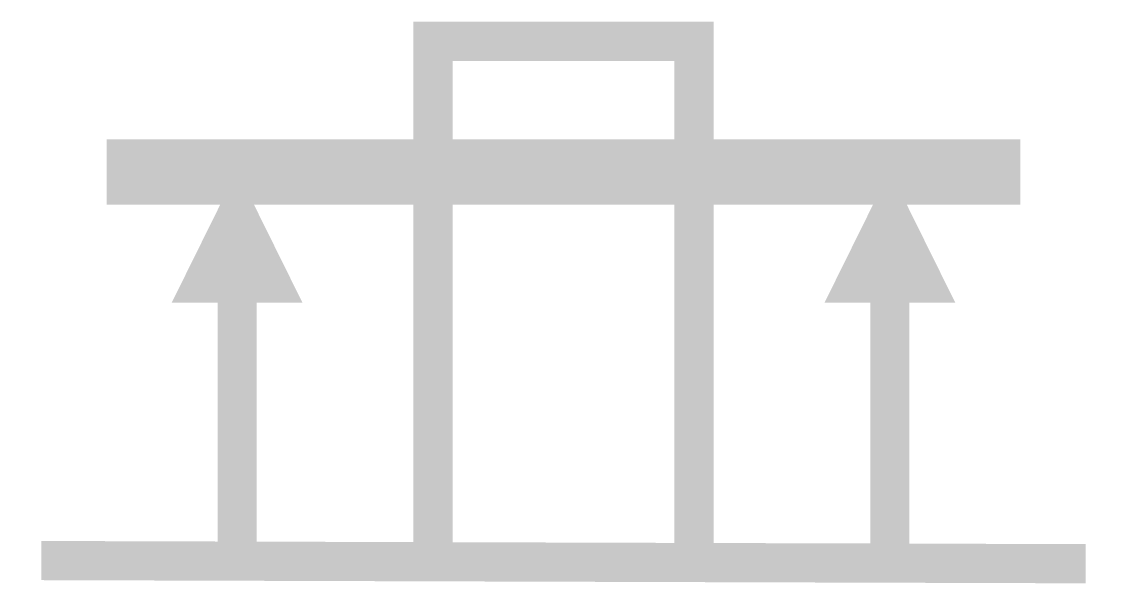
# Model space of a CAD drawing. Extents: x -0.15 to 8.15, y -0.02 to 4.28.
import ezdxf

# ---------------------------------------------------------------- set-up
doc = ezdxf.new("R2010")
doc.units = 0
doc.header["$MEASUREMENT"] = 0
doc.layers.get('0').update_dxf_attribs({"linetype": 'CONTINUOUS'})

msp = doc.modelspace()

# ---------------------------------------------------------------- linework, layer by layer
for points, const_width in [([(2.997, 0.1268), (2.997, 4.1268), (4.997, 4.1268), (4.997, 0.1268)], 0.3), ([(0.497, 3.1268), (7.497, 3.1268)], 0.5), ([(1.497, 2.1268), (1.497, 0.1268)], 0.3), ([(6.497, 2.1268), (6.497, 0.1268)], 0.3), ([(-0.003, 0.151), (7.997, 0.1268)], 0.3)]:
    msp.add_lwpolyline(points, dxfattribs=dict(const_width=const_width))
for points in [[(1.497, 3.1268, 0.01, 1, 0), (1.497, 2.1268, 1, 1, 0)], [(6.497, 3.1268, 0.01, 1, 0), (6.497, 2.1268, 1, 1, 0)]]:
    msp.add_lwpolyline(points, format="xyseb")

doc.saveas('drawing.dxf')
